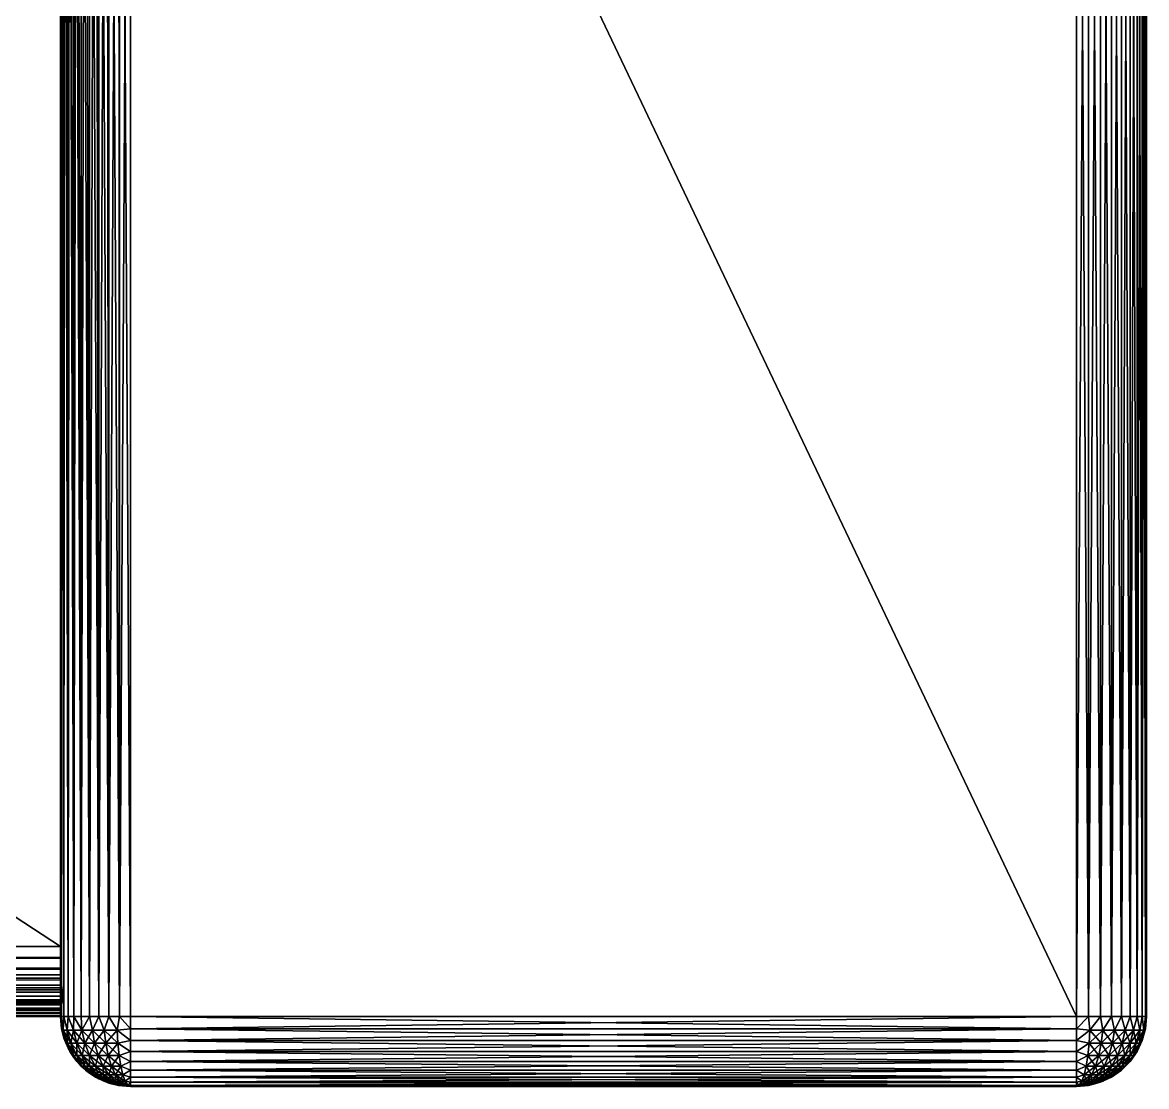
# Model space of a CAD drawing. Extents: x 0 to 2.3, y 0 to 0.98.
# Drawn here: x 1.782 to 2.3, y 0 to 0.49 of the extents above; entities that cross this region are included whole.
import ezdxf

# ---------------------------------------------------------------- set-up
doc = ezdxf.new("R2010")
doc.units = 0
doc.layers.add('Triangle_Set', color=253, linetype='CONTINUOUS')
doc.layers.add('Triangle_Set_ncl1_1', color=42, linetype='CONTINUOUS')

msp = doc.modelspace()

# ---------------------------------------------------------------- meshes
at = {"layer": 'Triangle_Set', "color": 253}
mesh = msp.add_polyface(dxfattribs=at)
corners = [(0.499807, 0.03576, -1.500168), (0.5, 0.03224, -1.51776), (0.499963, 0.033821, -1.495484), (0.5, 0.03224, -1.48552), (0.499998, 0.032635, -1.490552), (0.5, 0.94776, -0.03224), (0.499645, 0.942986, -0.037014), (0.499881, 0.928603, -0.035016), (0.5, 0.91552, -0.03224), (0.5, 0.920884, -0.032693), (0.499951, 0.926099, -0.034025), (0.499963, 0.054516, -0.033821), (0.499807, 0.049832, -0.03576), (0.5, 0.03224, -0.03224), (0.499998, 0.059448, -0.032635), (0.5, 0.06448, -0.03224), (0.5, 0.94776, -1.51776), (0.49951, 0.94776, -1.523358), (0.5, 0.91552, -1.51776), (0.5, 0.06448, -1.51776), (0.49951, 0.03224, -1.523358), (0.499807, 0.930168, -1.51424), (0.499963, 0.925484, -1.516179), (0.499998, 0.920552, -1.517365), (0.499645, 0.942986, -1.512986), (0.499881, 0.944984, -1.498603), (0.5, 0.94776, -1.48552), (0.5, 0.947307, -1.490884), (0.499951, 0.945975, -1.496099), (0.499963, 0.946179, -0.054516), (0.499807, 0.94424, -0.049832), (0.499998, 0.947365, -0.059448), (0.5, 0.94776, -0.06448), (1.8, 0.94776, -0.03224), (1.8, 0.947307, -0.059116), (1.8, 0.94776, -0.06448), (1.8, 0.059116, -0.032693), (1.8, 0.06448, -0.03224), (1.8, 0.03224, -0.03224), (1.8, 0.94776, -1.51776), (1.8, 0.920884, -1.517307), (1.8, 0.91552, -1.51776), (1.8, 0.03224, -1.48552), (1.8, 0.03224, -1.51776), (1.8, 0.032693, -1.490884), (0.49951, 0.953358, -1.51776), (0.49951, 0.953358, -0.03224), (0.5, 0.059116, -1.517307), (0.499951, 0.053901, -1.515975), (0.499881, 0.051397, -1.514984), (0.499645, 0.037014, -1.512986), (0.49951, 0.94776, -0.026642), (0.49951, 0.03224, -0.026642), (0.5, 0.03224, -0.06448), (0.5, 0.032693, -0.059116), (0.499951, 0.034025, -0.053901), (0.499881, 0.035016, -0.051397), (0.499645, 0.037014, -0.037014)]
mesh.append_faces([[corners[k] for k in face] for face in [(0, 1, 2), (1, 3, 4), (2, 1, 4), (5, 6, 7), (8, 5, 9), (9, 5, 10), (10, 5, 7), (11, 12, 13), (14, 11, 13), (15, 14, 13), (16, 17, 18), (18, 17, 19), (1, 19, 20), (21, 16, 22), (16, 18, 23), (22, 16, 23), (16, 24, 25), (26, 16, 27), (27, 16, 28), (28, 16, 25), (29, 30, 5), (31, 29, 5), (32, 31, 5), (33, 34, 35), (36, 37, 38), (39, 40, 41), (42, 43, 44), (16, 26, 45), (46, 26, 32), (5, 46, 32), (19, 1, 47), (47, 1, 48), (48, 1, 49), (49, 1, 50), (5, 8, 51), (52, 8, 15), (13, 52, 15), (53, 13, 54), (54, 13, 55), (55, 13, 56), (56, 13, 57)]], dxfattribs={"color": 253})
mesh = msp.add_polyface(dxfattribs=at)
corners = [(2.29951, 0.953358, -0.03224), (2.3, 0.94776, -1.51776), (2.3, 0.94776, -0.03224), (2.273358, 0.94776, -0.00049), (2.26776, 0.94776), (2.26776, 0.953358, -0.00049), (2.29951, 0.94776, -0.026642), (2.26776, 0.953358, -1.54951), (2.26776, 0.94776, -1.55), (2.273358, 0.94776, -1.54951), (2.29951, 0.953358, -1.51776), (2.29951, 0.94776, -1.523358), (1.83224, 0.953358, -0.00049), (1.83224, 0.94776), (1.83224, 0.94776, -1.55), (1.801414, 0.938317, -1.508317), (1.800355, 0.942986, -1.512986), (1.800945, 0.940013, -1.506481), (1.8, 0.94776, -1.51776), (1.800193, 0.94424, -1.500168), (1.800598, 0.94158, -1.504495), (1.80049, 0.953358, -1.51776), (1.8, 0.94776, -1.48552), (1.800037, 0.946179, -1.495484), (1.800002, 0.947365, -1.490552), (1.8, 0.947307, -0.059116), (1.8, 0.94776, -0.03224), (1.800049, 0.945975, -0.053901), (1.800119, 0.944984, -0.051397), (1.800355, 0.942986, -0.037014), (1.800245, 0.943783, -0.048978), (1.80045, 0.942391, -0.04667), (1.800755, 0.940824, -0.044502), (1.801414, 0.938317, -0.041683), (1.80049, 0.94776, -0.026642), (1.8, 0.91552, -0.03224), (1.800193, 0.930168, -0.03576), (1.800945, 0.936481, -0.039987), (1.800598, 0.934495, -0.03842), (1.800037, 0.925484, -0.033821), (1.800002, 0.920552, -0.032635), (1.827197, 0.94776, -1.549603), (1.83224, 0.03224, -1.55), (1.8, 0.06448, -1.51776), (1.800397, 0.94776, -1.522803), (1.8, 0.91552, -1.51776), (1.8, 0.920884, -1.517307), (1.800049, 0.926099, -1.515975), (1.800119, 0.928603, -1.514984), (1.800245, 0.931022, -1.513783), (1.80045, 0.93333, -1.512391), (1.800755, 0.935498, -1.510824)]
mesh.append_faces([[corners[k] for k in face] for face in [(0, 1, 2), (3, 4, 5), (2, 6, 0), (7, 8, 9), (1, 10, 11), (12, 4, 13), (8, 7, 14), (15, 16, 17), (16, 18, 19), (17, 16, 20), (20, 16, 19), (18, 21, 22), (19, 18, 23), (23, 18, 24), (24, 18, 22), (25, 26, 27), (27, 26, 28), (28, 26, 29), (30, 28, 29), (31, 30, 29), (32, 31, 29), (33, 32, 29), (26, 34, 35), (29, 26, 36), (33, 29, 37), (37, 29, 38), (38, 29, 36), (36, 26, 39), (39, 26, 40), (40, 26, 35), (41, 42, 14), (43, 44, 45), (44, 18, 45), (46, 18, 47), (47, 18, 48), (48, 18, 16), (49, 48, 16), (50, 49, 16), (51, 50, 16), (15, 51, 16)]], dxfattribs={"color": 253})
mesh = msp.add_polyface(dxfattribs=at)
corners = [(1.801414, 0.041683, -0.041683), (1.800355, 0.037014, -0.037014), (1.800945, 0.039987, -0.043519), (1.800193, 0.03576, -0.049832), (1.800598, 0.03842, -0.045505), (1.83224, 0.94776), (2.26776, 0.03224), (1.83224, 0.03224), (1.800049, 0.053901, -0.034025), (1.8, 0.059116, -0.032693), (1.8, 0.03224, -0.03224), (1.800119, 0.051397, -0.035016), (1.800245, 0.048978, -0.036217), (1.80045, 0.04667, -0.037609), (1.800755, 0.044502, -0.039176), (1.8, 0.06448, -0.03224), (1.800397, 0.03224, -0.027197), (1.80049, 0.94776, -0.026642), (1.801578, 0.03224, -0.022277), (1.801944, 0.94776, -0.021213), (1.803514, 0.03224, -0.017603), (1.804319, 0.94776, -0.01612), (1.806157, 0.03224, -0.01329), (1.807543, 0.94776, -0.011517), (1.809443, 0.03224, -0.009443), (1.811517, 0.94776, -0.007543), (1.81329, 0.03224, -0.006157), (1.81612, 0.94776, -0.004319), (1.817603, 0.03224, -0.003514), (1.821213, 0.94776, -0.001944), (1.822277, 0.03224, -0.001578), (1.826642, 0.94776, -0.00049), (1.827197, 0.03224, -0.000397), (1.83224, 0.03224, -1.55), (1.827197, 0.94776, -1.549603), (1.827197, 0.03224, -1.549603), (1.822277, 0.94776, -1.548422), (1.822277, 0.03224, -1.548422), (1.817603, 0.94776, -1.546486), (1.817603, 0.03224, -1.546486), (1.81329, 0.94776, -1.543843), (1.81329, 0.03224, -1.543843), (1.809443, 0.94776, -1.540557), (1.809443, 0.03224, -1.540557), (1.806157, 0.94776, -1.53671), (1.806157, 0.03224, -1.53671), (1.803514, 0.94776, -1.532397), (1.803514, 0.03224, -1.532397), (1.801578, 0.94776, -1.527723), (1.801578, 0.03224, -1.527723), (1.800397, 0.94776, -1.522803), (1.800397, 0.03224, -1.522803), (1.801414, 0.041683, -1.508317), (1.800355, 0.037014, -1.512986), (1.800945, 0.043519, -1.510013), (1.800193, 0.049832, -1.51424), (1.800598, 0.045505, -1.51158), (1.8, 0.03224, -1.51776), (1.8, 0.06448, -1.51776), (1.800037, 0.054516, -1.516179), (1.800002, 0.059448, -1.517365), (1.80045, 0.037609, -1.50333), (1.800755, 0.039176, -1.505498)]
mesh.append_faces([[corners[k] for k in face] for face in [(0, 1, 2), (1, 3, 4), (2, 1, 4), (5, 6, 7), (8, 9, 10), (11, 1, 12), (12, 1, 13), (13, 1, 14), (14, 1, 0), (11, 8, 10), (1, 11, 10), (10, 15, 16), (16, 17, 18), (18, 19, 20), (20, 21, 22), (22, 23, 24), (24, 25, 26), (26, 27, 28), (28, 29, 30), (30, 31, 32), (32, 5, 7), (33, 34, 35), (35, 36, 37), (37, 38, 39), (39, 40, 41), (41, 42, 43), (43, 44, 45), (45, 46, 47), (47, 48, 49), (49, 50, 51), (52, 53, 54), (53, 55, 56), (54, 53, 56), (53, 57, 55), (57, 51, 58), (55, 57, 59), (59, 57, 60), (60, 57, 58), (61, 53, 62), (62, 53, 52)]], dxfattribs={"color": 253})
mesh = msp.add_polyface(dxfattribs=at)
corners = [(2.26776, 0.03224), (1.83224, 0.94776), (2.26776, 0.94776), (2.26776, 0.03224, -1.55), (2.26776, 0.94776, -1.55), (1.83224, 0.94776, -1.55), (2.3, 0.03224, -0.03224), (2.3, 0.94776, -0.03224), (2.3, 0.94776, -1.51776), (2.29951, 0.94776, -0.026642), (2.29951, 0.03224, -0.026642), (2.298056, 0.94776, -0.021213), (2.298056, 0.03224, -0.021213), (2.295681, 0.94776, -0.01612), (2.295681, 0.03224, -0.01612), (2.292457, 0.94776, -0.011517), (2.292457, 0.03224, -0.011517), (2.288483, 0.94776, -0.007543), (2.288483, 0.03224, -0.007543), (2.28388, 0.94776, -0.004319), (2.28388, 0.03224, -0.004319), (2.278787, 0.94776, -0.001944), (2.278787, 0.03224, -0.001944), (2.273358, 0.94776, -0.00049), (2.273358, 0.03224, -0.00049), (2.273358, 0.03224, -1.54951), (2.273358, 0.94776, -1.54951), (2.278787, 0.03224, -1.548056), (2.278787, 0.94776, -1.548056), (2.28388, 0.03224, -1.545681), (2.28388, 0.94776, -1.545681), (2.288483, 0.03224, -1.542457), (2.288483, 0.94776, -1.542457), (2.292457, 0.03224, -1.538483), (2.292457, 0.94776, -1.538483), (2.295681, 0.03224, -1.53388), (2.295681, 0.94776, -1.53388), (2.298056, 0.03224, -1.528787), (2.298056, 0.94776, -1.528787), (2.29951, 0.03224, -1.523358), (2.29951, 0.94776, -1.523358), (2.3, 0.03224, -1.51776), (1.827197, 0.03224, -0.000397), (1.826642, 0.94776, -0.00049), (1.822277, 0.03224, -0.001578), (1.821213, 0.94776, -0.001944), (1.817603, 0.03224, -0.003514), (1.81612, 0.94776, -0.004319), (1.80049, 0.94776, -0.026642), (1.8, 0.06448, -0.03224), (1.8, 0.91552, -0.03224), (1.801944, 0.94776, -0.021213), (1.801578, 0.03224, -0.022277), (1.804319, 0.94776, -0.01612), (1.803514, 0.03224, -0.017603), (1.807543, 0.94776, -0.011517), (1.806157, 0.03224, -0.01329), (1.811517, 0.94776, -0.007543), (1.809443, 0.03224, -0.009443), (1.81329, 0.03224, -0.006157), (1.800397, 0.03224, -0.027197), (1.800397, 0.94776, -1.522803), (1.801578, 0.03224, -1.527723), (1.801578, 0.94776, -1.527723), (1.803514, 0.03224, -1.532397), (1.803514, 0.94776, -1.532397), (1.806157, 0.03224, -1.53671), (1.806157, 0.94776, -1.53671), (1.809443, 0.03224, -1.540557), (1.809443, 0.94776, -1.540557), (1.81329, 0.03224, -1.543843), (1.81329, 0.94776, -1.543843), (1.817603, 0.03224, -1.546486), (1.817603, 0.94776, -1.546486), (1.822277, 0.03224, -1.548422), (1.822277, 0.94776, -1.548422), (1.827197, 0.03224, -1.549603), (1.827197, 0.94776, -1.549603), (1.800397, 0.03224, -1.522803), (1.8, 0.06448, -1.51776)]
mesh.append_faces([[corners[k] for k in face] for face in [(0, 1, 2), (3, 4, 5), (6, 7, 8), (9, 7, 10), (11, 9, 12), (13, 11, 14), (15, 13, 16), (17, 15, 18), (19, 17, 20), (21, 19, 22), (23, 21, 24), (2, 23, 0), (4, 25, 26), (26, 27, 28), (28, 29, 30), (30, 31, 32), (32, 33, 34), (34, 35, 36), (36, 37, 38), (38, 39, 40), (40, 41, 8), (1, 42, 43), (43, 44, 45), (45, 46, 47), (48, 49, 50), (48, 51, 52), (51, 53, 54), (53, 55, 56), (55, 57, 58), (57, 47, 59), (49, 48, 60), (61, 62, 63), (63, 64, 65), (65, 66, 67), (67, 68, 69), (69, 70, 71), (71, 72, 73), (73, 74, 75), (75, 76, 77), (78, 61, 79)]], dxfattribs={"color": 253})
mesh = msp.add_polyface(dxfattribs=at)
corners = [(2.26776, 0.03224, -1.55), (1.83224, 0.94776, -1.55), (1.83224, 0.03224, -1.55), (2.26776, 0.03224), (2.273358, 0.94776, -0.00049), (2.273358, 0.03224, -0.00049), (2.278787, 0.94776, -0.001944), (2.278787, 0.03224, -0.001944), (2.28388, 0.94776, -0.004319), (2.28388, 0.03224, -0.004319), (2.288483, 0.94776, -0.007543), (2.288483, 0.03224, -0.007543), (2.288483, 0.03224, -1.542457), (2.28388, 0.94776, -1.545681), (2.28388, 0.03224, -1.545681), (2.278787, 0.94776, -1.548056), (2.278787, 0.03224, -1.548056), (2.273358, 0.94776, -1.54951), (2.273358, 0.03224, -1.54951), (2.26776, 0.94776, -1.55), (2.26776, 0.026642, -0.00049), (2.273929, 0.02595, -0.001227), (2.279861, 0.02595, -0.003026), (2.285327, 0.02595, -0.005949), (2.26776, 0.021213, -0.001944), (2.290119, 0.02595, -0.009881), (2.279159, 0.019902, -0.004721), (2.284308, 0.019902, -0.007474), (2.26776, 0.021213, -1.548056), (2.273929, 0.02595, -1.548773), (2.26776, 0.026642, -1.54951), (2.279861, 0.02595, -1.546974), (2.285327, 0.02595, -1.544051), (2.290119, 0.02595, -1.540119), (2.284308, 0.019902, -1.542526), (2.279159, 0.019902, -1.545279), (2.273571, 0.019902, -1.546974), (1.83224, 0.026642, -0.00049), (1.83224, 0.03224), (1.83224, 0.021213, -0.001944), (1.83224, 0.026642, -1.54951), (1.83224, 0.021213, -1.548056)]
mesh.append_faces([[corners[k] for k in face] for face in [(0, 1, 2), (3, 4, 5), (5, 6, 7), (7, 8, 9), (9, 10, 11), (12, 13, 14), (14, 15, 16), (16, 17, 18), (18, 19, 0), (20, 5, 21), (7, 9, 22), (3, 5, 20), (9, 11, 23), (21, 7, 22), (24, 20, 21), (5, 7, 21), (22, 9, 23), (23, 11, 25), (26, 21, 22), (27, 22, 23), (28, 29, 30), (14, 16, 31), (31, 16, 29), (16, 18, 29), (18, 0, 30), (12, 14, 32), (33, 12, 32), (32, 14, 31), (18, 30, 29), (34, 33, 32), (35, 32, 31), (36, 31, 29), (20, 24, 37), (3, 20, 38), (38, 20, 37), (37, 24, 39), (30, 0, 40), (28, 30, 41), (41, 30, 40), (40, 0, 2)]], dxfattribs={"color": 253})
mesh = msp.add_polyface(dxfattribs=at)
corners = [(2.3, 0.03224, -0.03224), (2.3, 0.94776, -1.51776), (2.3, 0.03224, -1.51776), (2.288483, 0.03224, -0.007543), (2.292457, 0.94776, -0.011517), (2.292457, 0.03224, -0.011517), (2.295681, 0.94776, -0.01612), (2.295681, 0.03224, -0.01612), (2.298056, 0.94776, -0.021213), (2.298056, 0.03224, -0.021213), (2.29951, 0.94776, -0.026642), (2.29951, 0.03224, -0.026642), (2.3, 0.94776, -0.03224), (2.298056, 0.021213, -1.51776), (2.29951, 0.026642, -0.03224), (2.29951, 0.026642, -1.51776), (2.29951, 0.94776, -1.523358), (2.29951, 0.03224, -1.523358), (2.298056, 0.94776, -1.528787), (2.298056, 0.03224, -1.528787), (2.295681, 0.94776, -1.53388), (2.295681, 0.03224, -1.53388), (2.292457, 0.94776, -1.538483), (2.292457, 0.03224, -1.538483), (2.288483, 0.94776, -1.542457), (2.288483, 0.03224, -1.542457), (2.298773, 0.02595, -0.026071), (2.298056, 0.021213, -0.03224), (2.290119, 0.02595, -0.009881), (2.294051, 0.02595, -0.014673), (2.296974, 0.02595, -0.020139), (2.288822, 0.019902, -0.011178), (2.285327, 0.02595, -0.005949), (2.292526, 0.019902, -0.015692), (2.295279, 0.019902, -0.020841), (2.296974, 0.019902, -0.026429), (2.296974, 0.02595, -1.529861), (2.298773, 0.02595, -1.523929), (2.294051, 0.02595, -1.535327), (2.290119, 0.02595, -1.540119), (2.295279, 0.019902, -1.529159), (2.292526, 0.019902, -1.534308), (2.288822, 0.019902, -1.538822)]
mesh.append_faces([[corners[k] for k in face] for face in [(0, 1, 2), (3, 4, 5), (5, 6, 7), (7, 8, 9), (9, 10, 11), (11, 12, 0), (13, 14, 15), (15, 0, 2), (0, 15, 14), (2, 16, 17), (17, 18, 19), (19, 20, 21), (21, 22, 23), (23, 24, 25), (0, 14, 11), (26, 14, 27), (11, 14, 26), (9, 11, 26), (3, 5, 28), (5, 7, 29), (7, 9, 30), (28, 5, 29), (29, 7, 30), (30, 9, 26), (31, 32, 28), (33, 28, 29), (34, 29, 30), (35, 30, 26), (19, 21, 36), (2, 17, 15), (15, 17, 37), (21, 23, 38), (36, 21, 38), (37, 19, 36), (13, 15, 37), (17, 19, 37), (23, 25, 39), (38, 23, 39), (40, 37, 36), (41, 36, 38), (42, 38, 39)]], dxfattribs={"color": 253})
mesh = msp.add_polyface(dxfattribs=at)
corners = [(1.8, 0.03224, -0.03224), (1.800397, 0.027197, -0.03224), (1.8, 0.03224, -0.06448), (1.80049, 0.026642, -1.51776), (1.8, 0.03224, -1.48552), (1.8, 0.03224, -1.51776), (1.800355, 0.037014, -0.037014), (1.800193, 0.03576, -0.049832), (1.800037, 0.033821, -0.054516), (1.800002, 0.032635, -0.059448), (1.83224, 0.03224), (1.83224, 0.026642, -0.00049), (1.827197, 0.03224, -0.000397), (1.826071, 0.02595, -0.001227), (1.822277, 0.03224, -0.001578), (1.81329, 0.03224, -0.006157), (1.817603, 0.03224, -0.003514), (1.814673, 0.02595, -0.005949), (1.800397, 0.03224, -0.027197), (1.801227, 0.02595, -0.026071), (1.803514, 0.03224, -0.017603), (1.806157, 0.03224, -0.01329), (1.805949, 0.02595, -0.014673), (1.801578, 0.03224, -0.022277), (1.803026, 0.02595, -0.020139), (1.820139, 0.02595, -0.003026), (1.809443, 0.03224, -0.009443), (1.809881, 0.02595, -0.009881), (1.827197, 0.03224, -1.549603), (1.83224, 0.026642, -1.54951), (1.83224, 0.03224, -1.55), (1.817603, 0.03224, -1.546486), (1.81329, 0.03224, -1.543843), (1.814673, 0.02595, -1.544051), (1.822277, 0.03224, -1.548422), (1.820139, 0.02595, -1.546974), (1.801227, 0.02595, -1.523929), (1.800397, 0.03224, -1.522803), (1.826071, 0.02595, -1.548773), (1.809881, 0.02595, -1.540119), (1.803514, 0.03224, -1.532397), (1.801578, 0.03224, -1.527723), (1.803026, 0.02595, -1.529861), (1.809443, 0.03224, -1.540557), (1.806157, 0.03224, -1.53671), (1.805949, 0.02595, -1.535327), (1.8, 0.032693, -1.490884), (1.800049, 0.034025, -1.496099), (1.800119, 0.035016, -1.498603), (1.800355, 0.037014, -1.512986), (1.800245, 0.036217, -1.501022), (1.80045, 0.037609, -1.50333)]
mesh.append_faces([[corners[k] for k in face] for face in [(0, 1, 2), (2, 1, 3), (4, 2, 3), (5, 4, 3), (6, 0, 7), (7, 0, 8), (0, 2, 9), (8, 0, 9), (10, 11, 12), (13, 12, 11), (14, 12, 13), (15, 16, 17), (1, 18, 19), (20, 21, 22), (0, 18, 1), (23, 20, 24), (16, 14, 25), (18, 23, 19), (21, 26, 27), (26, 15, 27), (28, 29, 30), (31, 32, 33), (34, 31, 35), (3, 36, 37), (29, 28, 38), (33, 32, 39), (40, 41, 42), (37, 5, 3), (38, 34, 35), (28, 34, 38), (32, 43, 39), (43, 44, 39), (44, 40, 45), (39, 44, 45), (41, 37, 36), (46, 5, 47), (47, 5, 48), (48, 5, 49), (50, 48, 49), (51, 50, 49)]], dxfattribs={"color": 253})
mesh = msp.add_polyface(dxfattribs=at)
corners = [(1.803514, 0.017603, -0.03224), (1.806157, 0.01329, -0.03224), (1.804319, 0.01612, -1.51776), (1.801578, 0.022277, -0.03224), (1.801944, 0.021213, -1.51776), (1.800397, 0.027197, -0.03224), (1.80049, 0.026642, -1.51776), (1.803026, 0.02595, -0.020139), (1.803514, 0.03224, -0.017603), (1.805949, 0.02595, -0.014673), (1.801227, 0.02595, -0.026071), (1.801578, 0.03224, -0.022277), (1.805949, 0.014328, -0.02701), (1.803026, 0.019902, -0.026429), (1.806157, 0.03224, -0.01329), (1.809881, 0.02595, -0.009881), (1.807474, 0.014328, -0.021982), (1.804721, 0.019902, -0.020841), (1.809951, 0.014328, -0.017347), (1.807474, 0.019902, -0.015692), (1.811178, 0.019902, -0.011178), (1.803026, 0.02595, -1.529861), (1.801578, 0.03224, -1.527723), (1.801227, 0.02595, -1.523929), (1.805949, 0.02595, -1.535327), (1.803514, 0.03224, -1.532397), (1.803026, 0.019902, -1.523571), (1.805949, 0.014328, -1.52299), (1.809951, 0.014328, -1.532653), (1.811178, 0.019902, -1.538822), (1.807474, 0.019902, -1.534308), (1.807474, 0.014328, -1.528018), (1.804721, 0.019902, -1.529159), (1.809881, 0.02595, -1.540119)]
mesh.append_faces([[corners[k] for k in face] for face in [(0, 1, 2), (3, 0, 4), (5, 3, 6), (6, 3, 4), (4, 0, 2), (7, 8, 9), (10, 11, 7), (1, 0, 12), (0, 3, 13), (3, 5, 10), (12, 0, 13), (13, 3, 10), (9, 14, 15), (13, 16, 12), (16, 13, 17), (10, 17, 13), (17, 10, 7), (17, 18, 16), (18, 17, 19), (7, 19, 17), (19, 7, 9), (9, 20, 19), (20, 9, 15), (21, 22, 23), (24, 25, 21), (2, 26, 4), (4, 26, 23), (26, 2, 27), (6, 4, 23), (28, 29, 30), (30, 31, 28), (31, 30, 32), (33, 30, 29), (30, 33, 24), (24, 32, 30), (32, 24, 21), (32, 27, 31), (27, 32, 26), (21, 26, 32), (26, 21, 23)]], dxfattribs={"color": 253})
mesh = msp.add_polyface(dxfattribs=at)
corners = [(1.83224, 0.021213, -0.001944), (1.83224, 0.01612, -0.004319), (1.826429, 0.019902, -0.003026), (1.826071, 0.02595, -0.001227), (1.83224, 0.026642, -0.00049), (1.82701, 0.014328, -0.005949), (1.809881, 0.02595, -0.009881), (1.81329, 0.03224, -0.006157), (1.814673, 0.02595, -0.005949), (1.817603, 0.03224, -0.003514), (1.820139, 0.02595, -0.003026), (1.822277, 0.03224, -0.001578), (1.807474, 0.019902, -0.015692), (1.813285, 0.014328, -0.013285), (1.809951, 0.014328, -0.017347), (1.811178, 0.019902, -0.011178), (1.817347, 0.014328, -0.009951), (1.815692, 0.019902, -0.007474), (1.821982, 0.014328, -0.007474), (1.820841, 0.019902, -0.004721), (1.820139, 0.02595, -1.546974), (1.817603, 0.03224, -1.546486), (1.814673, 0.02595, -1.544051), (1.83224, 0.011517, -1.542457), (1.83224, 0.01612, -1.545681), (1.82701, 0.014328, -1.544051), (1.83224, 0.021213, -1.548056), (1.826429, 0.019902, -1.546974), (1.83224, 0.026642, -1.54951), (1.826071, 0.02595, -1.548773), (1.821982, 0.014328, -1.542526), (1.820841, 0.019902, -1.545279), (1.817347, 0.014328, -1.540049), (1.815692, 0.019902, -1.542526), (1.813285, 0.014328, -1.536715), (1.811178, 0.019902, -1.538822), (1.809881, 0.02595, -1.540119), (1.809951, 0.014328, -1.532653)]
mesh.append_faces([[corners[k] for k in face] for face in [(0, 1, 2), (3, 0, 2), (4, 0, 3), (2, 1, 5), (6, 7, 8), (8, 9, 10), (10, 11, 3), (12, 13, 14), (13, 12, 15), (15, 16, 13), (16, 15, 17), (17, 18, 16), (18, 17, 19), (6, 17, 15), (17, 6, 8), (8, 19, 17), (19, 8, 10), (19, 5, 18), (5, 19, 2), (10, 2, 19), (2, 10, 3), (20, 21, 22), (23, 24, 25), (24, 26, 27), (26, 28, 29), (25, 24, 27), (27, 26, 29), (27, 30, 25), (30, 27, 31), (29, 31, 27), (31, 29, 20), (31, 32, 30), (32, 31, 33), (33, 34, 32), (34, 33, 35), (20, 33, 31), (33, 20, 22), (22, 35, 33), (35, 22, 36), (35, 37, 34)]], dxfattribs={"color": 253})
mesh = msp.add_polyface(dxfattribs=at)
corners = [(2.26776, 0.011517, -0.007543), (2.26776, 0.01612, -0.004319), (2.27299, 0.014328, -0.005949), (2.26776, 0.021213, -0.001944), (2.273571, 0.019902, -0.003026), (2.272207, 0.009443, -0.009881), (2.273929, 0.02595, -0.001227), (2.276484, 0.009443, -0.011178), (2.278018, 0.014328, -0.007474), (2.279159, 0.019902, -0.004721), (2.280425, 0.009443, -0.013285), (2.282653, 0.014328, -0.009951), (2.284308, 0.019902, -0.007474), (2.28388, 0.009443, -0.01612), (2.286715, 0.014328, -0.013285), (2.279861, 0.02595, -0.003026), (2.285327, 0.02595, -0.005949), (2.288822, 0.019902, -0.011178), (2.26776, 0.021213, -1.548056), (2.273571, 0.019902, -1.546974), (2.273929, 0.02595, -1.548773), (2.26776, 0.01612, -1.545681), (2.26776, 0.011517, -1.542457), (2.27299, 0.014328, -1.544051), (2.272207, 0.009443, -1.540119), (2.280425, 0.009443, -1.536715), (2.286715, 0.014328, -1.536715), (2.282653, 0.014328, -1.540049), (2.288822, 0.019902, -1.538822), (2.284308, 0.019902, -1.542526), (2.276484, 0.009443, -1.538822), (2.278018, 0.014328, -1.542526), (2.279159, 0.019902, -1.545279), (2.285327, 0.02595, -1.544051), (2.279861, 0.02595, -1.546974), (1.83224, 0.01612, -0.004319), (1.83224, 0.021213, -0.001944), (1.83224, 0.011517, -0.007543), (1.83224, 0.01612, -1.545681), (1.83224, 0.011517, -1.542457), (1.83224, 0.021213, -1.548056)]
mesh.append_faces([[corners[k] for k in face] for face in [(0, 1, 2), (1, 3, 4), (5, 0, 2), (2, 1, 4), (4, 3, 6), (7, 2, 8), (4, 8, 2), (8, 4, 9), (6, 9, 4), (10, 8, 11), (9, 11, 8), (11, 9, 12), (13, 11, 14), (12, 14, 11), (15, 12, 9), (16, 17, 12), (18, 19, 20), (21, 19, 18), (21, 22, 23), (19, 21, 23), (23, 22, 24), (25, 26, 27), (28, 27, 26), (27, 28, 29), (30, 27, 31), (29, 31, 27), (31, 29, 32), (33, 32, 29), (24, 31, 23), (32, 23, 31), (23, 32, 19), (34, 19, 32), (1, 0, 35), (3, 1, 36), (36, 1, 35), (35, 0, 37), (21, 18, 38), (22, 21, 39), (39, 21, 38), (38, 18, 40)]], dxfattribs={"color": 253})
mesh = msp.add_polyface(dxfattribs=at)
corners = [(2.292457, 0.011517, -1.51776), (2.295681, 0.01612, -0.03224), (2.295681, 0.01612, -1.51776), (2.298056, 0.021213, -0.03224), (2.298056, 0.021213, -1.51776), (2.29951, 0.026642, -0.03224), (2.292457, 0.011517, -0.03224), (2.296974, 0.019902, -0.026429), (2.298773, 0.02595, -0.026071), (2.294051, 0.014328, -0.02701), (2.286715, 0.014328, -0.013285), (2.284308, 0.019902, -0.007474), (2.288822, 0.019902, -0.011178), (2.286715, 0.009443, -0.019575), (2.290049, 0.014328, -0.017347), (2.292526, 0.019902, -0.015692), (2.288822, 0.009443, -0.023516), (2.292526, 0.014328, -0.021982), (2.295279, 0.019902, -0.020841), (2.290119, 0.02595, -0.009881), (2.294051, 0.02595, -0.014673), (2.290119, 0.009443, -0.027793), (2.296974, 0.02595, -0.020139), (2.294051, 0.014328, -1.52299), (2.296974, 0.019902, -1.523571), (2.290119, 0.009443, -1.522207), (2.298773, 0.02595, -1.523929), (2.288822, 0.009443, -1.526484), (2.292526, 0.014328, -1.528018), (2.295279, 0.019902, -1.529159), (2.286715, 0.009443, -1.530425), (2.290049, 0.014328, -1.532653), (2.292526, 0.019902, -1.534308), (2.28388, 0.009443, -1.53388), (2.286715, 0.014328, -1.536715), (2.288822, 0.019902, -1.538822), (2.296974, 0.02595, -1.529861), (2.294051, 0.02595, -1.535327), (2.290119, 0.02595, -1.540119), (2.284308, 0.019902, -1.542526)]
mesh.append_faces([[corners[k] for k in face] for face in [(0, 1, 2), (2, 3, 4), (5, 4, 3), (3, 2, 1), (1, 0, 6), (3, 1, 7), (8, 3, 7), (1, 6, 9), (7, 1, 9), (10, 11, 12), (13, 10, 14), (12, 14, 10), (14, 12, 15), (16, 14, 17), (15, 17, 14), (17, 15, 18), (19, 15, 12), (20, 18, 15), (21, 17, 9), (18, 9, 17), (9, 18, 7), (22, 7, 18), (0, 2, 23), (2, 4, 24), (25, 0, 23), (23, 2, 24), (24, 4, 26), (27, 23, 28), (24, 28, 23), (28, 24, 29), (26, 29, 24), (30, 28, 31), (29, 31, 28), (31, 29, 32), (33, 31, 34), (32, 34, 31), (34, 32, 35), (36, 32, 29), (37, 35, 32), (38, 39, 35)]], dxfattribs={"color": 253})
mesh = msp.add_polyface(dxfattribs=at)
corners = [(1.81329, 0.006157, -0.03224), (1.817603, 0.003514, -0.03224), (1.81612, 0.004319, -1.51776), (1.809443, 0.009443, -0.03224), (1.811517, 0.007543, -1.51776), (1.806157, 0.01329, -0.03224), (1.807543, 0.011517, -1.51776), (1.804319, 0.01612, -1.51776), (1.809881, 0.009443, -0.027793), (1.814673, 0.005433, -0.028746), (1.805949, 0.014328, -0.02701), (1.815692, 0.005433, -0.025386), (1.811178, 0.009443, -0.023516), (1.817347, 0.005433, -0.022289), (1.813285, 0.009443, -0.019575), (1.819575, 0.005433, -0.019575), (1.81612, 0.009443, -0.01612), (1.807474, 0.014328, -0.021982), (1.809951, 0.014328, -0.017347), (1.813285, 0.014328, -0.013285), (1.819575, 0.009443, -0.013285), (1.809881, 0.009443, -1.522207), (1.805949, 0.014328, -1.52299), (1.814673, 0.005433, -1.521254), (1.81612, 0.009443, -1.53388), (1.817347, 0.014328, -1.540049), (1.813285, 0.014328, -1.536715), (1.817347, 0.005433, -1.527711), (1.813285, 0.009443, -1.530425), (1.815692, 0.005433, -1.524614), (1.811178, 0.009443, -1.526484), (1.809951, 0.014328, -1.532653), (1.807474, 0.014328, -1.528018)]
mesh.append_faces([[corners[k] for k in face] for face in [(0, 1, 2), (3, 0, 4), (5, 3, 6), (7, 5, 6), (6, 3, 4), (4, 0, 2), (3, 5, 8), (1, 0, 9), (0, 3, 8), (9, 0, 8), (8, 5, 10), (8, 11, 9), (11, 8, 12), (12, 13, 11), (13, 12, 14), (15, 14, 16), (10, 12, 8), (12, 10, 17), (17, 14, 12), (14, 17, 18), (18, 16, 14), (16, 18, 19), (19, 20, 16), (6, 4, 21), (7, 6, 22), (4, 2, 23), (22, 6, 21), (21, 4, 23), (24, 25, 26), (27, 24, 28), (28, 29, 27), (29, 28, 30), (30, 23, 29), (23, 30, 21), (26, 28, 24), (28, 26, 31), (31, 30, 28), (30, 31, 32), (32, 21, 30), (21, 32, 22)]], dxfattribs={"color": 253})
mesh = msp.add_polyface(dxfattribs=at)
corners = [(1.827197, 0.000397, -0.03224), (1.83224, 0, -0.03224), (1.83224, 0, -1.51776), (1.826642, 0.00049, -1.51776), (2.26776, 0, -0.03224), (1.83224, 0.00049, -0.026642), (1.831013, 0.000619, -0.026071), (1.83224, 0.004319, -0.01612), (1.83224, 0.001944, -0.021213), (1.829833, 0.002454, -0.020139), (1.83224, 0.007543, -0.011517), (1.828746, 0.005433, -0.014673), (1.83224, 0.011517, -0.007543), (1.827793, 0.009443, -0.009881), (1.826071, 0.000619, -0.031013), (1.83224, 0.01612, -0.004319), (1.82701, 0.014328, -0.005949), (1.829833, 0.000619, -0.026429), (1.828746, 0.000619, -0.02701), (1.827793, 0.000619, -0.027793), (1.82701, 0.000619, -0.028746), (1.826429, 0.000619, -0.029833), (1.827519, 0.002454, -0.020841), (1.826071, 0.000619, -1.518987), (1.83224, 0.00049, -1.523358), (1.831013, 0.000619, -1.523929), (1.826429, 0.000619, -1.520167), (1.82701, 0.000619, -1.521254), (1.83224, 0.004319, -1.53388), (1.83224, 0.007543, -1.538483), (1.828746, 0.005433, -1.535327), (1.827793, 0.000619, -1.522207), (1.83224, 0.001944, -1.528787), (1.829833, 0.002454, -1.529861), (1.828746, 0.000619, -1.52299), (1.829833, 0.000619, -1.523571), (1.83224, 0.011517, -1.542457), (1.827793, 0.009443, -1.540119), (1.82701, 0.014328, -1.544051), (1.827519, 0.002454, -1.529159)]
mesh.append_faces([[corners[k] for k in face] for face in [(0, 1, 2), (3, 0, 2), (1, 4, 2), (5, 1, 6), (7, 8, 9), (10, 7, 11), (12, 10, 13), (6, 8, 5), (1, 0, 14), (15, 12, 16), (16, 12, 13), (13, 10, 11), (11, 7, 9), (9, 8, 6), (6, 1, 17), (17, 1, 18), (18, 1, 19), (19, 1, 20), (20, 1, 21), (22, 6, 17), (6, 22, 9), (3, 2, 23), (2, 24, 25), (26, 2, 27), (28, 29, 30), (27, 2, 31), (25, 32, 33), (31, 2, 34), (32, 28, 33), (34, 2, 35), (24, 32, 25), (35, 2, 25), (29, 36, 37), (33, 28, 30), (30, 29, 37), (37, 36, 38), (33, 35, 25), (35, 33, 39), (30, 39, 33), (39, 34, 35)]], dxfattribs={"color": 253})
mesh = msp.add_polyface(dxfattribs=at)
corners = [(1.817603, 0.003514, -0.03224), (1.822277, 0.001578, -0.03224), (1.821213, 0.001944, -1.51776), (1.81612, 0.004319, -1.51776), (1.826071, 0.000619, -0.031013), (1.820139, 0.002454, -0.029833), (1.814673, 0.005433, -0.028746), (1.826429, 0.000619, -0.029833), (1.820841, 0.002454, -0.027519), (1.815692, 0.005433, -0.025386), (1.821982, 0.002454, -0.025386), (1.817347, 0.005433, -0.022289), (1.823516, 0.002454, -0.023516), (1.819575, 0.005433, -0.019575), (1.813285, 0.009443, -0.019575), (1.825386, 0.002454, -0.021982), (1.822289, 0.005433, -0.017347), (1.81612, 0.009443, -0.01612), (1.819575, 0.009443, -0.013285), (1.825386, 0.005433, -0.015692), (1.823516, 0.009443, -0.011178), (1.813285, 0.014328, -0.013285), (1.817347, 0.014328, -0.009951), (1.821982, 0.014328, -0.007474), (1.820139, 0.002454, -1.520167), (1.814673, 0.005433, -1.521254), (1.826071, 0.000619, -1.518987), (1.822289, 0.005433, -1.532653), (1.823516, 0.009443, -1.538822), (1.819575, 0.009443, -1.536715), (1.823516, 0.002454, -1.526484), (1.819575, 0.005433, -1.530425), (1.81612, 0.009443, -1.53388), (1.821982, 0.014328, -1.542526), (1.817347, 0.014328, -1.540049), (1.821982, 0.002454, -1.524614), (1.817347, 0.005433, -1.527711), (1.820841, 0.002454, -1.522481), (1.815692, 0.005433, -1.524614)]
mesh.append_faces([[corners[k] for k in face] for face in [(0, 1, 2), (3, 0, 2), (4, 1, 5), (1, 0, 5), (5, 0, 6), (7, 5, 8), (6, 8, 5), (8, 6, 9), (9, 10, 8), (10, 9, 11), (11, 12, 10), (12, 11, 13), (14, 13, 11), (13, 15, 12), (15, 13, 16), (17, 16, 13), (16, 17, 18), (18, 19, 16), (19, 18, 20), (18, 21, 22), (22, 20, 18), (20, 22, 23), (3, 2, 24), (25, 3, 24), (24, 2, 26), (27, 28, 29), (30, 27, 31), (29, 31, 27), (31, 29, 32), (33, 29, 28), (29, 33, 34), (34, 32, 29), (31, 35, 30), (35, 31, 36), (32, 36, 31), (36, 37, 35), (37, 36, 38), (26, 37, 24), (38, 24, 37), (24, 38, 25)]], dxfattribs={"color": 253})
mesh = msp.add_polyface(dxfattribs=at)
corners = [(1.822277, 0.001578, -0.03224), (1.827197, 0.000397, -0.03224), (1.826642, 0.00049, -1.51776), (1.821213, 0.001944, -1.51776), (1.826071, 0.000619, -0.031013), (1.826429, 0.000619, -0.029833), (1.83224, 0, -0.03224), (1.820139, 0.002454, -0.029833), (1.820841, 0.002454, -0.027519), (1.82701, 0.000619, -0.028746), (1.821982, 0.002454, -0.025386), (1.827793, 0.000619, -0.027793), (1.823516, 0.002454, -0.023516), (1.828746, 0.000619, -0.02701), (1.825386, 0.002454, -0.021982), (1.829833, 0.000619, -0.026429), (1.827519, 0.002454, -0.020841), (1.822289, 0.005433, -0.017347), (1.825386, 0.005433, -0.015692), (1.829833, 0.002454, -0.020139), (1.828746, 0.005433, -0.014673), (1.823516, 0.009443, -0.011178), (1.827793, 0.009443, -0.009881), (1.821982, 0.014328, -0.007474), (1.82701, 0.014328, -0.005949), (1.826071, 0.000619, -1.518987), (1.83224, 0, -1.51776), (1.826429, 0.000619, -1.520167), (1.827519, 0.002454, -1.529159), (1.828746, 0.005433, -1.535327), (1.825386, 0.005433, -1.534308), (1.827793, 0.009443, -1.540119), (1.823516, 0.009443, -1.538822), (1.828746, 0.000619, -1.52299), (1.825386, 0.002454, -1.528018), (1.827793, 0.000619, -1.522207), (1.823516, 0.002454, -1.526484), (1.822289, 0.005433, -1.532653), (1.82701, 0.014328, -1.544051), (1.821982, 0.014328, -1.542526), (1.82701, 0.000619, -1.521254), (1.821982, 0.002454, -1.524614), (1.820841, 0.002454, -1.522481)]
mesh.append_faces([[corners[k] for k in face] for face in [(0, 1, 2), (3, 0, 2), (1, 0, 4), (5, 6, 4), (7, 5, 4), (8, 9, 5), (9, 8, 10), (10, 11, 9), (11, 10, 12), (12, 13, 11), (13, 12, 14), (14, 15, 13), (15, 14, 16), (17, 16, 14), (16, 17, 18), (18, 19, 16), (19, 18, 20), (21, 20, 18), (20, 21, 22), (23, 22, 21), (22, 23, 24), (3, 2, 25), (25, 26, 27), (28, 29, 30), (31, 30, 29), (30, 31, 32), (33, 28, 34), (34, 35, 33), (35, 34, 36), (30, 34, 28), (34, 30, 37), (32, 37, 30), (37, 36, 34), (38, 32, 31), (32, 38, 39), (36, 40, 35), (40, 36, 41), (41, 27, 40), (27, 41, 42), (42, 25, 27)]], dxfattribs={"color": 253})
mesh = msp.add_polyface(dxfattribs=at)
corners = [(2.26776, 0, -0.03224), (2.26776, 0, -1.51776), (1.83224, 0, -1.51776), (2.273358, 0.00049, -0.03224), (2.26776, 0.00049, -0.026642), (2.268987, 0.000619, -0.026071), (2.26776, 0.004319, -0.01612), (2.26776, 0.007543, -0.011517), (2.271254, 0.005433, -0.014673), (2.26776, 0.001944, -0.021213), (2.270167, 0.002454, -0.020139), (2.271254, 0.000619, -0.02701), (2.270167, 0.000619, -0.026429), (2.26776, 0.011517, -0.007543), (2.272207, 0.009443, -0.009881), (2.26776, 0.001944, -1.528787), (2.26776, 0.00049, -1.523358), (2.268987, 0.000619, -1.523929), (2.26776, 0.011517, -1.542457), (2.26776, 0.007543, -1.538483), (2.272207, 0.009443, -1.540119), (2.26776, 0.004319, -1.53388), (2.271254, 0.005433, -1.535327), (2.270167, 0.002454, -1.529861), (2.270167, 0.000619, -1.523571), (2.271254, 0.000619, -1.52299), (1.83224, 0.00049, -0.026642), (1.83224, 0.001944, -0.021213), (1.83224, 0.004319, -0.01612), (1.83224, 0.007543, -0.011517), (1.83224, 0.011517, -0.007543), (1.83224, 0, -0.03224), (1.83224, 0.007543, -1.538483), (1.83224, 0.004319, -1.53388), (1.83224, 0.001944, -1.528787), (1.83224, 0.00049, -1.523358), (1.83224, 0.011517, -1.542457)]
mesh.append_faces([[corners[k] for k in face] for face in [(0, 1, 2), (3, 1, 0), (0, 4, 5), (6, 7, 8), (5, 9, 10), (9, 6, 10), (11, 0, 12), (4, 9, 5), (12, 0, 5), (7, 13, 14), (10, 6, 8), (15, 16, 17), (18, 19, 20), (19, 21, 22), (21, 15, 23), (16, 1, 17), (22, 21, 23), (23, 15, 17), (17, 1, 24), (24, 1, 25), (4, 0, 26), (9, 4, 27), (6, 9, 28), (7, 6, 29), (13, 7, 30), (30, 7, 29), (29, 6, 28), (28, 9, 27), (27, 4, 26), (26, 0, 31), (19, 18, 32), (21, 19, 33), (15, 21, 34), (16, 15, 35), (1, 16, 2), (2, 16, 35), (35, 15, 34), (34, 21, 33), (33, 19, 32), (32, 18, 36)]], dxfattribs={"color": 253})
mesh = msp.add_polyface(dxfattribs=at)
corners = [(2.26776, 0, -1.51776), (2.273358, 0.00049, -0.03224), (2.273358, 0.00049, -1.51776), (2.26776, 0, -0.03224), (2.273929, 0.000619, -0.031013), (2.273571, 0.000619, -0.029833), (2.27299, 0.000619, -0.028746), (2.272207, 0.000619, -0.027793), (2.271254, 0.000619, -0.02701), (2.271254, 0.005433, -0.014673), (2.26776, 0.007543, -0.011517), (2.272207, 0.009443, -0.009881), (2.270167, 0.002454, -0.020139), (2.270167, 0.000619, -0.026429), (2.268987, 0.000619, -0.026071), (2.272481, 0.002454, -0.020841), (2.274614, 0.005433, -0.015692), (2.276484, 0.009443, -0.011178), (2.274614, 0.002454, -0.021982), (2.276484, 0.002454, -0.023516), (2.27299, 0.014328, -0.005949), (2.278018, 0.002454, -0.025386), (2.272207, 0.009443, -1.540119), (2.26776, 0.007543, -1.538483), (2.271254, 0.005433, -1.535327), (2.273929, 0.000619, -1.518987), (2.271254, 0.000619, -1.52299), (2.272207, 0.000619, -1.522207), (2.27299, 0.000619, -1.521254), (2.273571, 0.000619, -1.520167), (2.278018, 0.002454, -1.524614), (2.276484, 0.002454, -1.526484), (2.274614, 0.002454, -1.528018), (2.270167, 0.000619, -1.523571), (2.272481, 0.002454, -1.529159), (2.277711, 0.005433, -1.532653), (2.274614, 0.005433, -1.534308), (2.268987, 0.000619, -1.523929), (2.270167, 0.002454, -1.529861), (2.276484, 0.009443, -1.538822)]
mesh.append_faces([[corners[k] for k in face] for face in [(0, 1, 2), (1, 3, 4), (4, 3, 5), (5, 3, 6), (6, 3, 7), (7, 3, 8), (9, 10, 11), (12, 13, 14), (13, 12, 15), (9, 15, 12), (15, 9, 16), (11, 16, 9), (16, 11, 17), (15, 8, 13), (8, 15, 18), (18, 7, 8), (7, 18, 19), (16, 18, 15), (20, 17, 11), (19, 6, 7), (21, 5, 6), (22, 23, 24), (0, 2, 25), (26, 0, 27), (27, 0, 28), (28, 0, 29), (29, 0, 25), (30, 27, 28), (31, 26, 27), (26, 31, 32), (32, 33, 26), (33, 32, 34), (35, 34, 32), (34, 35, 36), (34, 37, 33), (37, 34, 38), (36, 38, 34), (38, 36, 24), (39, 24, 36), (24, 39, 22)]], dxfattribs={"color": 253})
mesh = msp.add_polyface(dxfattribs=at)
corners = [(2.273358, 0.00049, -1.51776), (2.278787, 0.001944, -0.03224), (2.278787, 0.001944, -1.51776), (2.28388, 0.004319, -0.03224), (2.273358, 0.00049, -0.03224), (2.279861, 0.002454, -0.029833), (2.273929, 0.000619, -0.031013), (2.274614, 0.002454, -0.021982), (2.274614, 0.005433, -0.015692), (2.277711, 0.005433, -0.017347), (2.276484, 0.009443, -0.011178), (2.280425, 0.009443, -0.013285), (2.276484, 0.002454, -0.023516), (2.280425, 0.005433, -0.019575), (2.278018, 0.014328, -0.007474), (2.27299, 0.000619, -0.028746), (2.278018, 0.002454, -0.025386), (2.273571, 0.000619, -0.029833), (2.279159, 0.002454, -0.027519), (2.282653, 0.005433, -0.022289), (2.284308, 0.005433, -0.025386), (2.273929, 0.000619, -1.518987), (2.279861, 0.002454, -1.520167), (2.28388, 0.004319, -1.51776), (2.273571, 0.000619, -1.520167), (2.279159, 0.002454, -1.522481), (2.27299, 0.000619, -1.521254), (2.278018, 0.002454, -1.524614), (2.272207, 0.000619, -1.522207), (2.276484, 0.002454, -1.526484), (2.284308, 0.005433, -1.524614), (2.282653, 0.005433, -1.527711), (2.280425, 0.005433, -1.530425), (2.274614, 0.002454, -1.528018), (2.277711, 0.005433, -1.532653), (2.28388, 0.009443, -1.53388), (2.280425, 0.009443, -1.536715), (2.274614, 0.005433, -1.534308), (2.276484, 0.009443, -1.538822), (2.282653, 0.014328, -1.540049), (2.278018, 0.014328, -1.542526), (2.272207, 0.009443, -1.540119)]
mesh.append_faces([[corners[k] for k in face] for face in [(0, 1, 2), (3, 2, 1), (1, 0, 4), (3, 1, 5), (6, 1, 4), (5, 1, 6), (7, 8, 9), (10, 9, 8), (9, 10, 11), (9, 12, 7), (12, 9, 13), (11, 13, 9), (14, 11, 10), (15, 12, 16), (17, 16, 18), (13, 16, 12), (16, 13, 19), (19, 18, 16), (18, 6, 17), (6, 18, 5), (20, 5, 18), (21, 2, 22), (2, 23, 22), (0, 2, 21), (22, 24, 21), (24, 22, 25), (25, 26, 24), (26, 25, 27), (28, 27, 29), (30, 27, 25), (31, 29, 27), (29, 31, 32), (32, 33, 29), (33, 32, 34), (35, 34, 32), (34, 35, 36), (36, 37, 34), (37, 36, 38), (39, 38, 36), (40, 41, 38)]], dxfattribs={"color": 253})
mesh = msp.add_polyface(dxfattribs=at)
corners = [(2.278787, 0.001944, -1.51776), (2.28388, 0.004319, -0.03224), (2.28388, 0.004319, -1.51776), (2.288483, 0.007543, -0.03224), (2.288483, 0.007543, -1.51776), (2.292457, 0.011517, -0.03224), (2.292457, 0.011517, -1.51776), (2.285327, 0.005433, -0.028746), (2.290119, 0.009443, -0.027793), (2.294051, 0.014328, -0.02701), (2.279861, 0.002454, -0.029833), (2.280425, 0.005433, -0.019575), (2.280425, 0.009443, -0.013285), (2.28388, 0.009443, -0.01612), (2.282653, 0.014328, -0.009951), (2.282653, 0.005433, -0.022289), (2.286715, 0.009443, -0.019575), (2.279159, 0.002454, -0.027519), (2.284308, 0.005433, -0.025386), (2.288822, 0.009443, -0.023516), (2.286715, 0.014328, -0.013285), (2.290049, 0.014328, -0.017347), (2.292526, 0.014328, -0.021982), (2.285327, 0.005433, -1.521254), (2.290119, 0.009443, -1.522207), (2.279861, 0.002454, -1.520167), (2.279159, 0.002454, -1.522481), (2.284308, 0.005433, -1.524614), (2.288822, 0.009443, -1.526484), (2.278018, 0.002454, -1.524614), (2.282653, 0.005433, -1.527711), (2.286715, 0.009443, -1.530425), (2.280425, 0.005433, -1.530425), (2.28388, 0.009443, -1.53388), (2.294051, 0.014328, -1.52299), (2.292526, 0.014328, -1.528018), (2.290049, 0.014328, -1.532653), (2.286715, 0.014328, -1.536715), (2.280425, 0.009443, -1.536715)]
mesh.append_faces([[corners[k] for k in face] for face in [(0, 1, 2), (2, 3, 4), (4, 5, 6), (5, 4, 3), (3, 2, 1), (3, 1, 7), (5, 3, 8), (9, 5, 8), (8, 3, 7), (7, 1, 10), (11, 12, 13), (14, 13, 12), (13, 15, 11), (15, 13, 16), (17, 15, 18), (16, 18, 15), (18, 16, 19), (10, 18, 7), (19, 7, 18), (7, 19, 8), (20, 16, 13), (21, 19, 16), (22, 8, 19), (2, 4, 23), (4, 6, 24), (25, 2, 23), (23, 4, 24), (23, 26, 25), (26, 23, 27), (24, 27, 23), (27, 24, 28), (29, 27, 30), (28, 30, 27), (30, 28, 31), (31, 32, 30), (32, 31, 33), (34, 28, 24), (35, 31, 28), (36, 33, 31), (37, 38, 33)]], dxfattribs={"color": 253})
at = {"layer": 'Triangle_Set_ncl1_1', "color": 42}
mesh = msp.add_polyface(dxfattribs=at)
corners = [(1.8, 0.06448, -1.51776), (1.8, 0.91552, -1.51776), (0.5, 0.06448, -1.51776), (0.5, 0.91552, -1.51776), (0.5, 0.06448, -0.03224), (0.5, 0.91552, -0.03224), (1.8, 0.06448, -0.03224), (1.8, 0.91552, -0.03224), (1.8, 0.94776, -1.48552), (1.8, 0.94776, -0.06448), (0.5, 0.94776, -1.48552), (0.5, 0.94776, -0.06448), (0.5, 0.03224, -1.48552), (0.5, 0.03224, -0.06448), (1.8, 0.03224, -1.48552), (1.8, 0.03224, -0.06448), (0.498586, 0.041683, -1.508317), (1.801414, 0.041683, -1.508317), (0.498586, 0.041683, -0.041683), (1.801414, 0.041683, -0.041683), (0.498586, 0.938317, -1.508317), (1.801414, 0.938317, -1.508317), (0.498586, 0.938317, -0.041683), (1.801414, 0.938317, -0.041683), (0.5, 0.059116, -1.517307), (0.499951, 0.053901, -1.515975), (0.499881, 0.051397, -1.514984), (0.499755, 0.048978, -1.513783), (0.49955, 0.04667, -1.512391), (0.499245, 0.044502, -1.510824), (1.800945, 0.043519, -1.510013), (1.800598, 0.045505, -1.51158), (1.800193, 0.049832, -1.51424), (1.800037, 0.054516, -1.516179), (1.800002, 0.059448, -1.517365), (1.8, 0.032693, -1.490884), (1.800049, 0.034025, -1.496099), (1.800119, 0.035016, -1.498603), (1.800245, 0.036217, -1.501022), (1.80045, 0.037609, -1.50333), (1.800755, 0.039176, -1.505498), (0.499055, 0.039987, -1.506481), (0.499402, 0.03842, -1.504495), (0.499807, 0.03576, -1.500168), (0.499963, 0.033821, -1.495484), (0.499998, 0.032635, -1.490552), (0.5, 0.032693, -0.059116), (0.499951, 0.034025, -0.053901), (0.499881, 0.035016, -0.051397), (0.499755, 0.036217, -0.048978), (0.49955, 0.037609, -0.04667), (0.499245, 0.039176, -0.044502), (1.800945, 0.039987, -0.043519), (1.800598, 0.03842, -0.045505), (1.800193, 0.03576, -0.049832), (1.800037, 0.033821, -0.054516), (1.800002, 0.032635, -0.059448), (1.8, 0.059116, -0.032693), (1.800049, 0.053901, -0.034025), (1.800119, 0.051397, -0.035016), (1.800245, 0.048978, -0.036217), (1.80045, 0.04667, -0.037609), (1.800755, 0.044502, -0.039176), (0.499055, 0.043519, -0.039987), (0.499402, 0.045505, -0.03842), (0.499807, 0.049832, -0.03576), (0.499963, 0.054516, -0.033821), (0.499998, 0.059448, -0.032635), (0.5, 0.947307, -1.490884), (0.499951, 0.945975, -1.496099), (0.499881, 0.944984, -1.498603), (0.499755, 0.943783, -1.501022), (0.49955, 0.942391, -1.50333), (0.499245, 0.940824, -1.505498), (1.800945, 0.940013, -1.506481), (1.800598, 0.94158, -1.504495), (1.800193, 0.94424, -1.500168), (1.800037, 0.946179, -1.495484), (1.800002, 0.947365, -1.490552), (1.8, 0.920884, -1.517307), (1.800049, 0.926099, -1.515975), (1.800119, 0.928603, -1.514984), (1.800245, 0.931022, -1.513783), (1.80045, 0.93333, -1.512391), (1.800755, 0.935498, -1.510824), (0.499055, 0.936481, -1.510013), (0.499402, 0.934495, -1.51158), (0.499807, 0.930168, -1.51424), (0.499963, 0.925484, -1.516179), (0.499998, 0.920552, -1.517365), (0.5, 0.920884, -0.032693), (0.499951, 0.926099, -0.034025), (0.499881, 0.928603, -0.035016), (0.499755, 0.931022, -0.036217), (0.49955, 0.93333, -0.037609), (0.499245, 0.935498, -0.039176), (1.800945, 0.936481, -0.039987), (1.800598, 0.934495, -0.03842), (1.800193, 0.930168, -0.03576), (1.800037, 0.925484, -0.033821), (1.800002, 0.920552, -0.032635), (1.8, 0.947307, -0.059116), (1.800049, 0.945975, -0.053901), (1.800119, 0.944984, -0.051397), (1.800245, 0.943783, -0.048978), (1.80045, 0.942391, -0.04667), (1.800755, 0.940824, -0.044502), (0.499055, 0.940013, -0.043519), (0.499402, 0.94158, -0.045505), (0.499807, 0.94424, -0.049832), (0.499963, 0.946179, -0.054516), (0.499998, 0.947365, -0.059448)]
mesh.append_faces([[corners[k] for k in face] for face in [(1, 3, 2), (1, 2, 0), (4, 5, 6), (6, 5, 7), (9, 11, 10), (9, 10, 8), (12, 13, 14), (14, 13, 15), (16, 30, 29), (29, 31, 28), (28, 32, 27), (27, 32, 26), (26, 33, 25), (25, 33, 24), (24, 34, 2), (0, 2, 34), (34, 24, 33), (33, 26, 32), (32, 28, 31), (31, 29, 30), (30, 16, 17), (17, 16, 41), (36, 37, 44), (35, 45, 14), (35, 36, 44), (37, 38, 43), (12, 14, 45), (38, 39, 43), (45, 35, 44), (39, 40, 42), (44, 37, 43), (43, 39, 42), (40, 17, 41), (42, 40, 41), (51, 18, 52), (50, 51, 53), (49, 50, 54), (48, 49, 54), (47, 48, 55), (46, 47, 55), (13, 46, 56), (15, 13, 56), (56, 46, 55), (55, 48, 54), (54, 50, 53), (53, 51, 52), (52, 18, 19), (19, 18, 63), (58, 59, 66), (57, 58, 66), (6, 57, 67), (59, 60, 65), (4, 6, 67), (60, 61, 65), (67, 57, 66), (61, 62, 64), (66, 59, 65), (65, 61, 64), (62, 19, 63), (64, 62, 63), (73, 20, 74), (72, 73, 75), (71, 72, 76), (70, 71, 76), (69, 70, 77), (68, 69, 77), (10, 68, 78), (8, 10, 78), (78, 68, 77), (77, 70, 76), (76, 72, 75), (75, 73, 74), (74, 20, 21), (21, 20, 85), (80, 81, 88), (79, 80, 88), (1, 79, 89), (81, 82, 87), (3, 1, 89), (82, 83, 87), (89, 79, 88), (83, 84, 86), (88, 81, 87), (87, 83, 86), (84, 21, 85), (86, 84, 85), (22, 96, 95), (95, 97, 94), (94, 98, 93), (93, 98, 92), (92, 99, 91), (91, 99, 90), (90, 100, 5), (7, 5, 100), (100, 90, 99), (99, 92, 98), (98, 94, 97), (97, 95, 96), (96, 22, 23), (23, 22, 107), (102, 103, 110), (101, 111, 9), (101, 102, 110), (103, 104, 109), (11, 9, 111), (104, 105, 109), (111, 101, 110), (105, 106, 108), (110, 103, 109), (109, 105, 108), (106, 23, 107), (108, 106, 107)]], dxfattribs={"color": 42})

doc.saveas('drawing.dxf')
